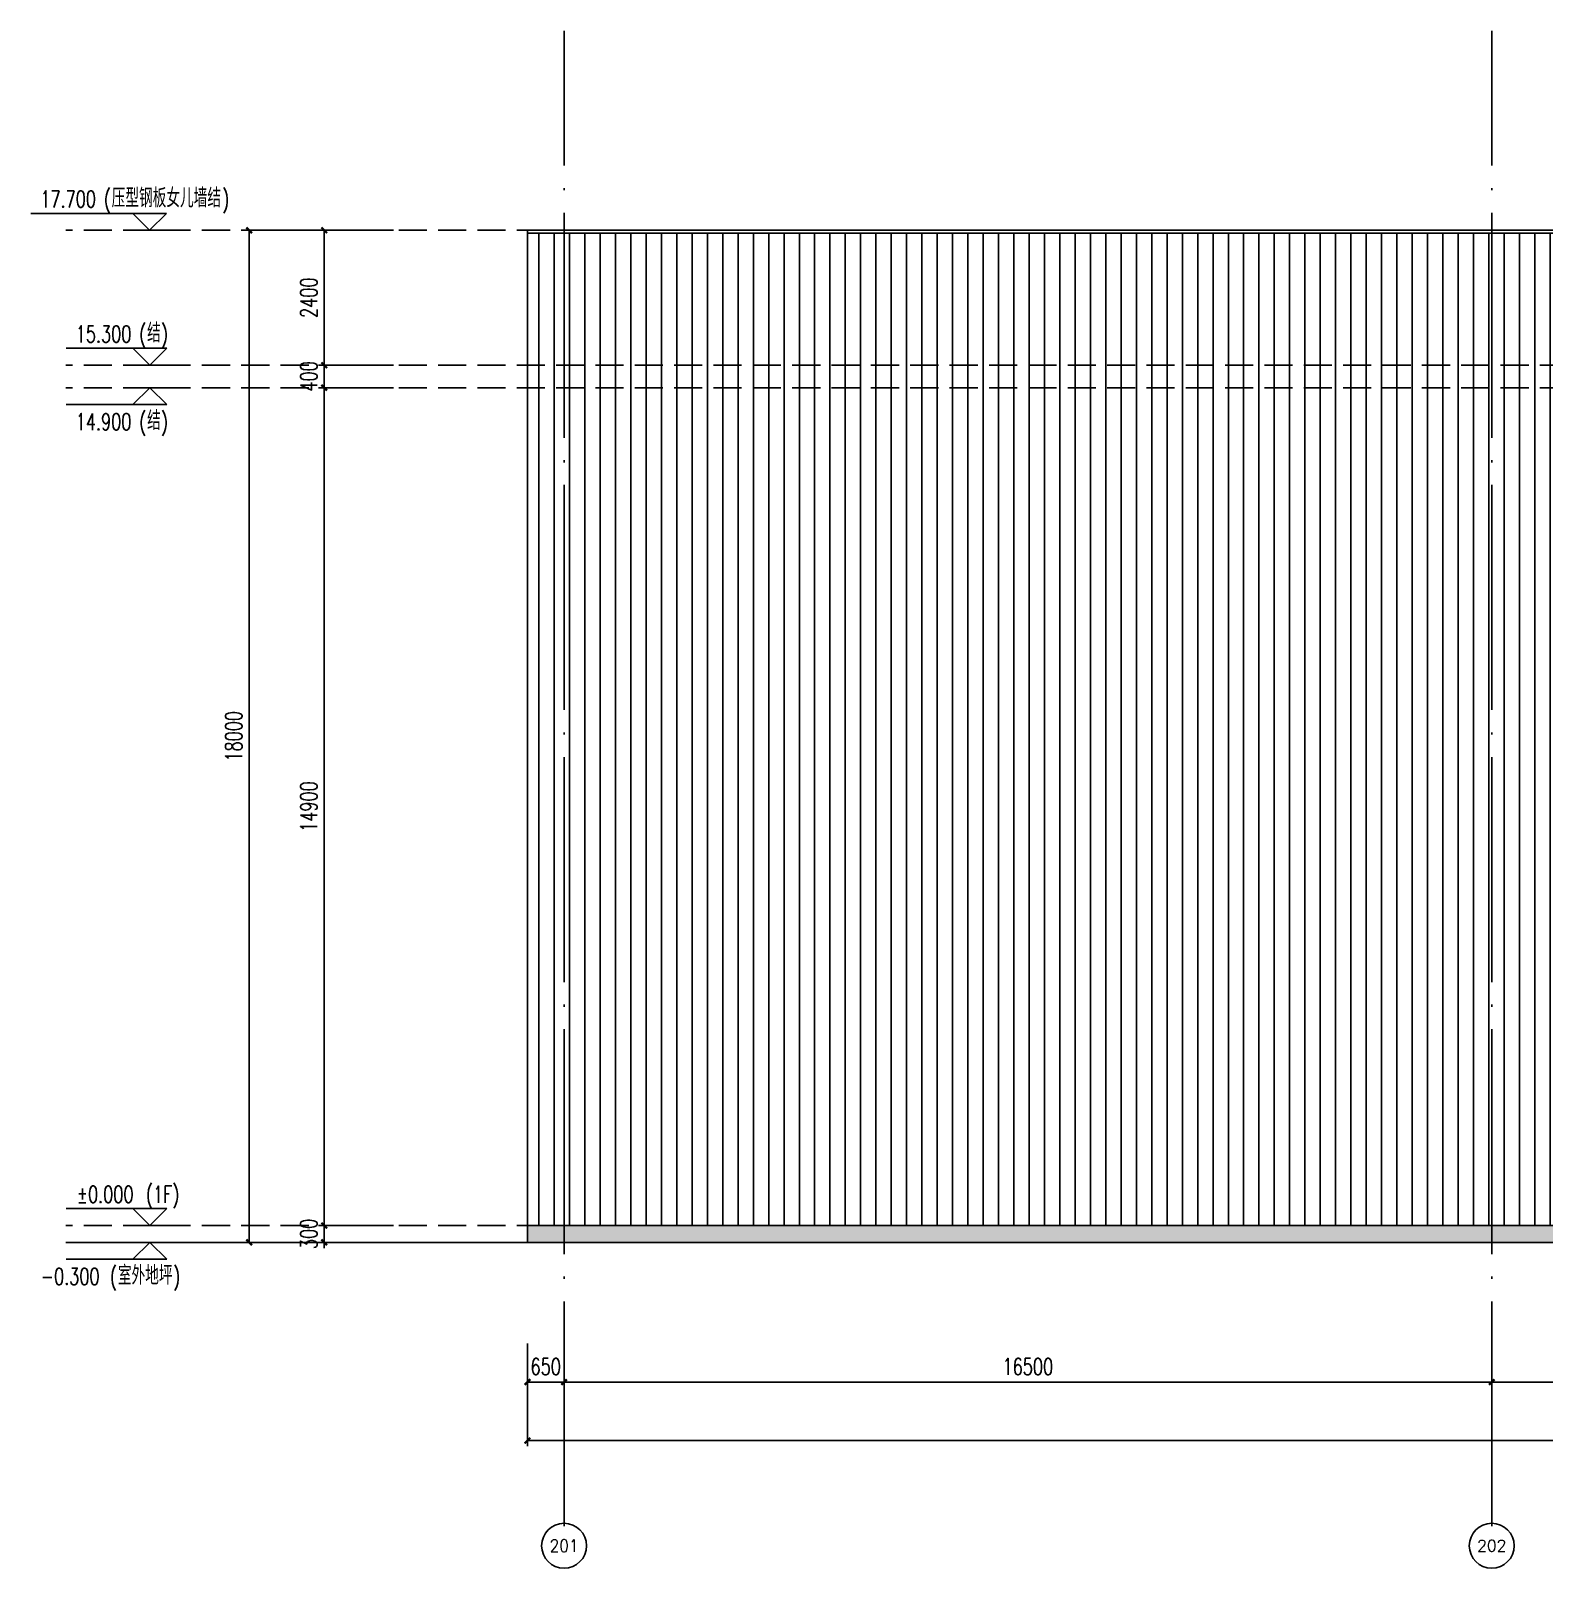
# Model space of a CAD drawing. Extents: x -4210259 to 293730, y -7499 to 868879.
# Drawn here: x -1379100 to -1352180, y 511142 to 538485 of the extents above; entities that cross this region are included whole.
import ezdxf
from ezdxf.enums import TextEntityAlignment as Align

# ---------------------------------------------------------------- set-up
doc = ezdxf.new("R2010")
doc.units = 0
doc.header["$LTSCALE"] = 1000
doc.header["$MEASUREMENT"] = 0
doc.linetypes.add('__DASH', pattern=[0.35, 0.25, -0.1])
doc.linetypes.add('DOTE', pattern=[2.42, 2, -0.2, 0.02, -0.2])
doc.layers.get('Defpoints').update_dxf_attribs({"color": 210})
for name, color, linetype in [('A-AXIS-D', 1, 'Continuous'), ('A-AXIS-DOTE', 14, 'DOTE'), ('A-HATCH-2', 251, 'Continuous'), ('A-LIN-V', 9, 'Continuous'), ('AS-WALL', 40, 'Continuous'), ('DIM_ELEV', 3, 'Continuous'), ('PUB_TEXT', 7, 'Continuous')]:
    doc.layers.add(name, color=color, linetype=linetype)
doc.styles.add('_TCH_AXIS', font='COMPLEX', dxfattribs={"bigfont": 'GBCBIG'})
doc.styles.add('_TCH_DIM', font='SIMPLEX', dxfattribs={"bigfont": 'GBCBIG'})
doc.styles.add('_TCH_DIM_T3', font='SIMPLEX', dxfattribs={"width": 0.705882, "bigfont": 'GBCBIG'})
doc.styles.add('A-DIM_T3', font='SIMPLEX', dxfattribs={"width": 0.705882, "bigfont": 'GBCBIG'})
doc.dimstyles.new('_TCH_ARCH&&100', dxfattribs={"dimtxt": 297.5, "dimasz": 100, "dimexe": 100, "dimexo": 100, "dimgap": 126.25, "dimtad": 1, "dimdec": 0, "dimzin": 0, "dimdsep": 46, "dimtxsty": '_TCH_DIM_T3', "dimblk": 'ARCHTICK', "dimcen": 0.09, "dimclrt": 7, "dimazin": 2, "dimtfac": 1, "dimtdec": 0, "dimtix": 1, "dimtmove": 2, "dimatfit": 3, "dimfxl": 0, "dimtolj": 1, "dimtzin": 0, "dimarcsym": 0})
doc.dimstyles.new('A-DIM&&100', dxfattribs={"dimtxt": 297.5, "dimasz": 100, "dimexe": 100, "dimexo": 100, "dimgap": 126.25, "dimtad": 1, "dimdec": 0, "dimzin": 0, "dimdsep": 46, "dimtxsty": 'A-DIM_T3', "dimblk": 'ARCHTICK', "dimcen": 0.09, "dimclrt": 7, "dimazin": 2, "dimtfac": 1, "dimtdec": 0, "dimtix": 1, "dimtmove": 2, "dimatfit": 3, "dimfxl": 0, "dimtolj": 1, "dimtzin": 0, "dimarcsym": 0})

# ---------------------------------------------------------------- blocks, each defined once
blk = doc.blocks.new('_ArchTick')
at = {"color": 0, "linetype": 'ByBlock', "const_width": 0.4}
blk.add_lwpolyline([(-0.5, -0.5), (0.5, 0.5)], dxfattribs=at)
blk = doc.blocks.new('*D497')
at = {"layer": 'A-AXIS-D', "color": 0, "lineweight": -2}
for p, q in [((-1373982, 534937), (-1375315, 534937)), ((-1375215, 516937), (-1375215, 534937)), ((-1373982, 516937), (-1375315, 516937))]:
    blk.add_line(p, q, dxfattribs=at)
at = {"layer": 'Defpoints', "color": 0}
for p in [(-1375215, 534937), (-1373882, 534937), (-1373882, 516937)]:
    blk.add_point(p, dxfattribs=at)
at = {"layer": 'A-AXIS-D', "color": 0, "lineweight": -2, "xscale": 100, "yscale": 100, "zscale": 100}
for p, rotation in [((-1375215, 534937), 90), ((-1375215, 516937), 270)]:
    blk.add_blockref('_ArchTick', p, dxfattribs=dict(at, rotation=rotation))
at = {"layer": 'A-AXIS-D', "color": 7, "insert": (-1375490, 525937), "char_height": 297.5, "attachment_point": 5, "rotation": 90, "style": '_TCH_DIM_T3'}
blk.add_mtext('\\A1;18000', dxfattribs=at)
blk = doc.blocks.new('*D498')
at = {"layer": 'A-AXIS-D', "color": 0, "lineweight": -2}
for p, q in [((-1373880, 517237), (-1373880, 517337)), ((-1372647, 517237), (-1373980, 517237)), ((-1373880, 516937), (-1373880, 517237)), ((-1372647, 516937), (-1373980, 516937)), ((-1373880, 516937), (-1373880, 516837))]:
    blk.add_line(p, q, dxfattribs=at)
at = {"layer": 'Defpoints', "color": 0}
for p in [(-1373880, 517237), (-1372547, 517237), (-1372547, 516937)]:
    blk.add_point(p, dxfattribs=at)
at = {"layer": 'A-AXIS-D', "color": 0, "lineweight": -2, "xscale": 100, "yscale": 100, "zscale": 100}
for p, rotation in [((-1373880, 517237), 270), ((-1373880, 516937), 90)]:
    blk.add_blockref('_ArchTick', p, dxfattribs=dict(at, rotation=rotation))
at = {"layer": 'A-AXIS-D', "color": 7, "insert": (-1374155, 517087), "char_height": 297.5, "attachment_point": 5, "rotation": 90, "style": '_TCH_DIM_T3'}
blk.add_mtext('\\A1;300', dxfattribs=at)
blk = doc.blocks.new('*D499')
at = {"layer": 'A-AXIS-D', "color": 0, "lineweight": -2}
for p, q in [((-1372647, 532137), (-1373980, 532137)), ((-1373880, 517237), (-1373880, 532137)), ((-1372647, 517237), (-1373980, 517237))]:
    blk.add_line(p, q, dxfattribs=at)
at = {"layer": 'Defpoints', "color": 0}
for p in [(-1373880, 532137), (-1372547, 532137), (-1372547, 517237)]:
    blk.add_point(p, dxfattribs=at)
at = {"layer": 'A-AXIS-D', "color": 0, "lineweight": -2, "xscale": 100, "yscale": 100, "zscale": 100}
for p, rotation in [((-1373880, 532137), 90), ((-1373880, 517237), 270)]:
    blk.add_blockref('_ArchTick', p, dxfattribs=dict(at, rotation=rotation))
at = {"layer": 'A-AXIS-D', "color": 7, "insert": (-1374155, 524687), "char_height": 297.5, "attachment_point": 5, "rotation": 90, "style": '_TCH_DIM_T3'}
blk.add_mtext('\\A1;14900', dxfattribs=at)
blk = doc.blocks.new('*D500')
at = {"layer": 'A-AXIS-D', "color": 0, "lineweight": -2}
for p, q in [((-1372647, 532537), (-1373980, 532537)), ((-1373880, 532537), (-1373880, 532637)), ((-1373880, 532137), (-1373880, 532537)), ((-1372647, 532137), (-1373980, 532137)), ((-1373880, 532137), (-1373880, 532037))]:
    blk.add_line(p, q, dxfattribs=at)
at = {"layer": 'Defpoints', "color": 0}
for p in [(-1373880, 532537), (-1372547, 532537), (-1372547, 532137)]:
    blk.add_point(p, dxfattribs=at)
at = {"layer": 'A-AXIS-D', "color": 0, "lineweight": -2, "xscale": 100, "yscale": 100, "zscale": 100}
for p, rotation in [((-1373880, 532537), 270), ((-1373880, 532137), 90)]:
    blk.add_blockref('_ArchTick', p, dxfattribs=dict(at, rotation=rotation))
at = {"layer": 'A-AXIS-D', "color": 7, "insert": (-1374155, 532337), "char_height": 297.5, "attachment_point": 5, "rotation": 90, "style": '_TCH_DIM_T3'}
blk.add_mtext('\\A1;400', dxfattribs=at)
blk = doc.blocks.new('*D501')
at = {"layer": 'A-AXIS-D', "color": 0, "lineweight": -2}
for p, q in [((-1372647, 534937), (-1373980, 534937)), ((-1373880, 532537), (-1373880, 534937)), ((-1372647, 532537), (-1373980, 532537))]:
    blk.add_line(p, q, dxfattribs=at)
at = {"layer": 'Defpoints', "color": 0}
for p in [(-1373880, 534937), (-1372547, 534937), (-1372547, 532537)]:
    blk.add_point(p, dxfattribs=at)
at = {"layer": 'A-AXIS-D', "color": 0, "lineweight": -2, "xscale": 100, "yscale": 100, "zscale": 100}
for p, rotation in [((-1373880, 534937), 90), ((-1373880, 532537), 270)]:
    blk.add_blockref('_ArchTick', p, dxfattribs=dict(at, rotation=rotation))
at = {"layer": 'A-AXIS-D', "color": 7, "insert": (-1374155, 533737), "char_height": 297.5, "attachment_point": 5, "rotation": 90, "style": '_TCH_DIM_T3'}
blk.add_mtext('\\A1;2400', dxfattribs=at)
blk = doc.blocks.new('*D767')
at = {"layer": 'A-AXIS-D', "color": 0, "lineweight": -2}
for p, q in [((-1370265, 515140), (-1370265, 513313)), ((-1286465, 515140), (-1286465, 513313)), ((-1370265, 513413), (-1286465, 513413))]:
    blk.add_line(p, q, dxfattribs=at)
at = {"layer": 'Defpoints', "color": 0}
for p in [(-1370265, 515240), (-1286465, 515240), (-1286465, 513413)]:
    blk.add_point(p, dxfattribs=at)
at = {"layer": 'A-AXIS-D', "color": 0, "lineweight": -2, "xscale": 100, "yscale": 100, "zscale": 100, "rotation": 180}
blk.add_blockref('_ArchTick', (-1370265, 513413), dxfattribs=at)
at = {"layer": 'A-AXIS-D', "color": 0, "lineweight": -2, "xscale": 100, "yscale": 100, "zscale": 100}
blk.add_blockref('_ArchTick', (-1286465, 513413), dxfattribs=at)
at = {"layer": 'A-AXIS-D', "color": 7, "insert": (-1328365, 513688), "char_height": 297.5, "attachment_point": 5, "style": 'A-DIM_T3'}
blk.add_mtext('\\A1;83800', dxfattribs=at)
blk = doc.blocks.new('*D1113')
at = {"layer": 'A-AXIS-D', "color": 0, "lineweight": -2}
for p, q in [((-1353115, 515140), (-1353115, 514353)), ((-1336615, 515140), (-1336615, 514353)), ((-1353115, 514453), (-1336615, 514453))]:
    blk.add_line(p, q, dxfattribs=at)
at = {"layer": 'Defpoints', "color": 0}
for p in [(-1353115, 515240), (-1336615, 515240), (-1336615, 514453)]:
    blk.add_point(p, dxfattribs=at)
at = {"layer": 'A-AXIS-D', "color": 0, "lineweight": -2, "xscale": 100, "yscale": 100, "zscale": 100, "rotation": 180}
blk.add_blockref('_ArchTick', (-1353115, 514453), dxfattribs=at)
at = {"layer": 'A-AXIS-D', "color": 0, "lineweight": -2, "xscale": 100, "yscale": 100, "zscale": 100}
blk.add_blockref('_ArchTick', (-1336615, 514453), dxfattribs=at)
at = {"layer": 'A-AXIS-D', "color": 7, "insert": (-1344865, 514728), "char_height": 297.5, "attachment_point": 5, "style": 'A-DIM_T3'}
blk.add_mtext('\\A1;16500', dxfattribs=at)
blk = doc.blocks.new('*D1114')
at = {"layer": 'A-AXIS-D', "color": 0, "lineweight": -2}
for p, q in [((-1369615, 515140), (-1369615, 514353)), ((-1353115, 515140), (-1353115, 514353)), ((-1369615, 514453), (-1353115, 514453))]:
    blk.add_line(p, q, dxfattribs=at)
at = {"layer": 'Defpoints', "color": 0}
for p in [(-1369615, 515240), (-1353115, 515240), (-1353115, 514453)]:
    blk.add_point(p, dxfattribs=at)
at = {"layer": 'A-AXIS-D', "color": 0, "lineweight": -2, "xscale": 100, "yscale": 100, "zscale": 100, "rotation": 180}
blk.add_blockref('_ArchTick', (-1369615, 514453), dxfattribs=at)
at = {"layer": 'A-AXIS-D', "color": 0, "lineweight": -2, "xscale": 100, "yscale": 100, "zscale": 100}
blk.add_blockref('_ArchTick', (-1353115, 514453), dxfattribs=at)
at = {"layer": 'A-AXIS-D', "color": 7, "insert": (-1361365, 514728), "char_height": 297.5, "attachment_point": 5, "style": 'A-DIM_T3'}
blk.add_mtext('\\A1;16500', dxfattribs=at)
blk = doc.blocks.new('*D1115')
at = {"layer": 'A-AXIS-D', "color": 0, "lineweight": -2}
for p, q in [((-1370265, 515140), (-1370265, 514353)), ((-1369615, 515140), (-1369615, 514353)), ((-1370265, 514453), (-1369615, 514453))]:
    blk.add_line(p, q, dxfattribs=at)
at = {"layer": 'Defpoints', "color": 0}
for p in [(-1370265, 515240), (-1369615, 515240), (-1369615, 514453)]:
    blk.add_point(p, dxfattribs=at)
at = {"layer": 'A-AXIS-D', "color": 0, "lineweight": -2, "xscale": 100, "yscale": 100, "zscale": 100, "rotation": 180}
blk.add_blockref('_ArchTick', (-1370265, 514453), dxfattribs=at)
at = {"layer": 'A-AXIS-D', "color": 0, "lineweight": -2, "xscale": 100, "yscale": 100, "zscale": 100}
blk.add_blockref('_ArchTick', (-1369615, 514453), dxfattribs=at)
at = {"layer": 'A-AXIS-D', "color": 7, "insert": (-1369940, 514728), "char_height": 297.5, "attachment_point": 5, "style": 'A-DIM_T3'}
blk.add_mtext('\\A1;650', dxfattribs=at)

msp = doc.modelspace()

# ---------------------------------------------------------------- hatches: boundary and pattern name
at = {"layer": 'A-HATCH-2'}
h = msp.add_hatch(dxfattribs=at)
h.set_pattern_fill('ANSI31', color=256, scale=150, angle=135)
h.set_pattern_definition([(90, (-40599906061, -3384804562), (-238.125, -9e-30), [])])
h.paths.add_polyline_path([(-1370215, 517237.5), (-1351465, 517237.5), (-1351465, 534887.5), (-1370215, 534887.5)])
h = msp.add_hatch(dxfattribs=at)
h.set_pattern_fill('ANSI38', color=256, scale=150)
h.set_pattern_definition([(45, (0, 0), (-168.379802, 168.379802), []), (135, (0, 0), (-505.139407, 168.379802), [595.3125, -357.1875])])
h.paths.add_polyline_path([(-1370265, 516937.5), (-1286465, 516937.5), (-1286465, 517237.5), (-1370265, 517237.5)])

# ---------------------------------------------------------------- linework, layer by layer
at = {"layer": 'A-AXIS-D'}
for centre in [(-1369613.9, 511541.7), (-1353113.9, 511541.7)]:
    msp.add_circle(centre, 400, dxfattribs=at)
at = {"layer": 'A-AXIS-DOTE', "ltscale": 2}
for p, q in [((-1369615, 511887.5), (-1369615, 538485.1)), ((-1353115, 511887.5), (-1353115, 538485.1))]:
    msp.add_line(p, q, dxfattribs=at)
at = {"layer": 'A-AXIS-DOTE', "linetype": '__DASH', "ltscale": 2}
for p, q in [((-1278255.9, 534937.5), (-1378474.1, 534937.5)), ((-1278255.9, 532537.5), (-1378474.1, 532537.5)), ((-1278255.9, 532137.5), (-1378474.1, 532137.5)), ((-1278255.9, 517237.5), (-1378474.1, 517237.5))]:
    msp.add_line(p, q, dxfattribs=at)
at = {"layer": 'A-LIN-V'}
for p, q in [((-1286465, 534937.5), (-1370265, 534937.5)), ((-1370265, 534937.5), (-1370265, 516937.5)), ((-1286465, 534887.5), (-1370265, 534887.5)), ((-1370265, 517237.5), (-1286465, 517237.5))]:
    msp.add_line(p, q, dxfattribs=at)
at = {"layer": 'AS-WALL'}
msp.add_line((-1378474.1, 516937.5), (-1278255.9, 516937.5), dxfattribs=at)
at = {"layer": 'DIM_ELEV'}
for p, q in [((-1376686.1, 535237.5), (-1379100, 535237.5)), ((-1376986.1, 534937.5), (-1377286.1, 535237.5)), ((-1376986.1, 534937.5), (-1376686.1, 535237.5)), ((-1376286.1, 534937.5), (-1377286.1, 534937.5)), ((-1376681.9, 532837.5), (-1378469.9, 532837.5)), ((-1376981.9, 532537.5), (-1377281.9, 532837.5)), ((-1376981.9, 532537.5), (-1376681.9, 532837.5)), ((-1376281.9, 532537.5), (-1377281.9, 532537.5)), ((-1376981.9, 532137.5), (-1377281.9, 531837.5)), ((-1376281.9, 532137.5), (-1377281.9, 532137.5)), ((-1376981.9, 532137.5), (-1376681.9, 531837.5)), ((-1376681.9, 531837.5), (-1378469.9, 531837.5)), ((-1376681.9, 517537.5), (-1378469.9, 517537.5)), ((-1376981.9, 517237.5), (-1377281.9, 517537.5)), ((-1376981.9, 517237.5), (-1376681.9, 517537.5)), ((-1376281.9, 517237.5), (-1377281.9, 517237.5)), ((-1376981.9, 516937.5), (-1377281.9, 516637.5)), ((-1376281.9, 516937.5), (-1377281.9, 516937.5)), ((-1376981.9, 516937.5), (-1376681.9, 516637.5)), ((-1376681.9, 516637.5), (-1378469.9, 516637.5))]:
    msp.add_line(p, q, dxfattribs=at)

# ---------------------------------------------------------------- texts
at = {"layer": 'PUB_TEXT', "style": '_TCH_DIM', "width": 0.705882}
for s, p in [('(', (-1377800, 535342.5)), (')', (-1375694, 535342.5)), ('17.700', (-1378930, 535342.5)), ('15.300', (-1378299.9, 532942.5)), ('(', (-1377169.9, 532942.5)), (')', (-1376784.1, 532942.5)), ('14.900', (-1378299.9, 531382.5)), ('(', (-1377169.9, 531382.5)), (')', (-1376784.1, 531382.5)), ('%%P0.000', (-1378279.9, 517642.5)), ('(1F)', (-1377049.9, 517642.5)), ('(', (-1377690, 516182.5)), (')', (-1376567, 516182.5)), ('-0.300', (-1378920, 516182.5))]:
    msp.add_text(s, height=297.5, dxfattribs=at).set_placement(p)
at = {"layer": 'PUB_TEXT', "style": '_TCH_DIM'}
for s, height, p in [('压型钢板女儿墙结', 337.59, (-1377660, 535342.5)), ('结', 337.6, (-1377029.9, 532942.5)), ('结', 337.6, (-1377029.9, 531382.5)), ('室外地坪', 337.59, (-1377550, 516182.5))]:
    msp.add_text(s, height=height, dxfattribs=at).set_placement(p)
at = {"layer": 'PUB_TEXT', "style": '_TCH_AXIS'}
for s, height, p, p2 in [('201', 220.59, (-1369871.2, 511431.4), (-1369356.5, 511431.4)), ('202', 202.97, (-1353374.8, 511440.2), (-1352852.9, 511440.2))]:
    msp.add_text(s, height=height, dxfattribs=at).set_placement(p, p2, align=Align.FIT)

# ---------------------------------------------------------------- dimensions: what is measured, and where the dimension line sits
at = {"layer": 'A-AXIS-D'}
for p1, p2, picture, middle in [((-1373881.9, 516937.5), (-1373881.9, 534937.5), '*D497', (-1375490.2, 525937.5)), ((-1372546.9, 532537.5), (-1372546.9, 534937.5), '*D501', (-1374155.2, 533737.5)), ((-1372546.9, 532137.5), (-1372546.9, 532537.5), '*D500', (-1374155.2, 532337.5)), ((-1372546.9, 517237.5), (-1372546.9, 532137.5), '*D499', (-1374155.2, 524687.5)), ((-1372546.9, 516937.5), (-1372546.9, 517237.5), '*D498', (-1374155.2, 517087.5))]:
    dim = msp.add_aligned_dim(p1=p1, p2=p2, distance=1333.3, dimstyle='_TCH_ARCH&&100', dxfattribs=at)
    dim.commit()
    dim.dimension.update_dxf_attribs({"geometry": picture, "text_midpoint": middle})
for base, p1, p2, angle, picture, middle in [((-1286465, 513413.4), (-1370265, 515239.8), (-1286465, 515239.8), 360, '*D767', (-1328365, 513688.4)), ((-1369615, 514453.4), (-1370265, 515239.8), (-1369615, 515239.8), 0, '*D1115', (-1369940, 514728.4)), ((-1353115, 514453.4), (-1369615, 515239.8), (-1353115, 515239.8), 360, '*D1114', (-1361365, 514728.4)), ((-1336615, 514453.4), (-1353115, 515239.8), (-1336615, 515239.8), 360, '*D1113', (-1344865, 514728.4))]:
    dim = msp.add_linear_dim(base=base, p1=p1, p2=p2, angle=angle, dimstyle='A-DIM&&100', override={"dimgap": 0}, dxfattribs=at)
    dim.commit()
    dim.dimension.update_dxf_attribs({"geometry": picture, "text_midpoint": middle, "dimtype": 129})

doc.saveas('drawing.dxf')
